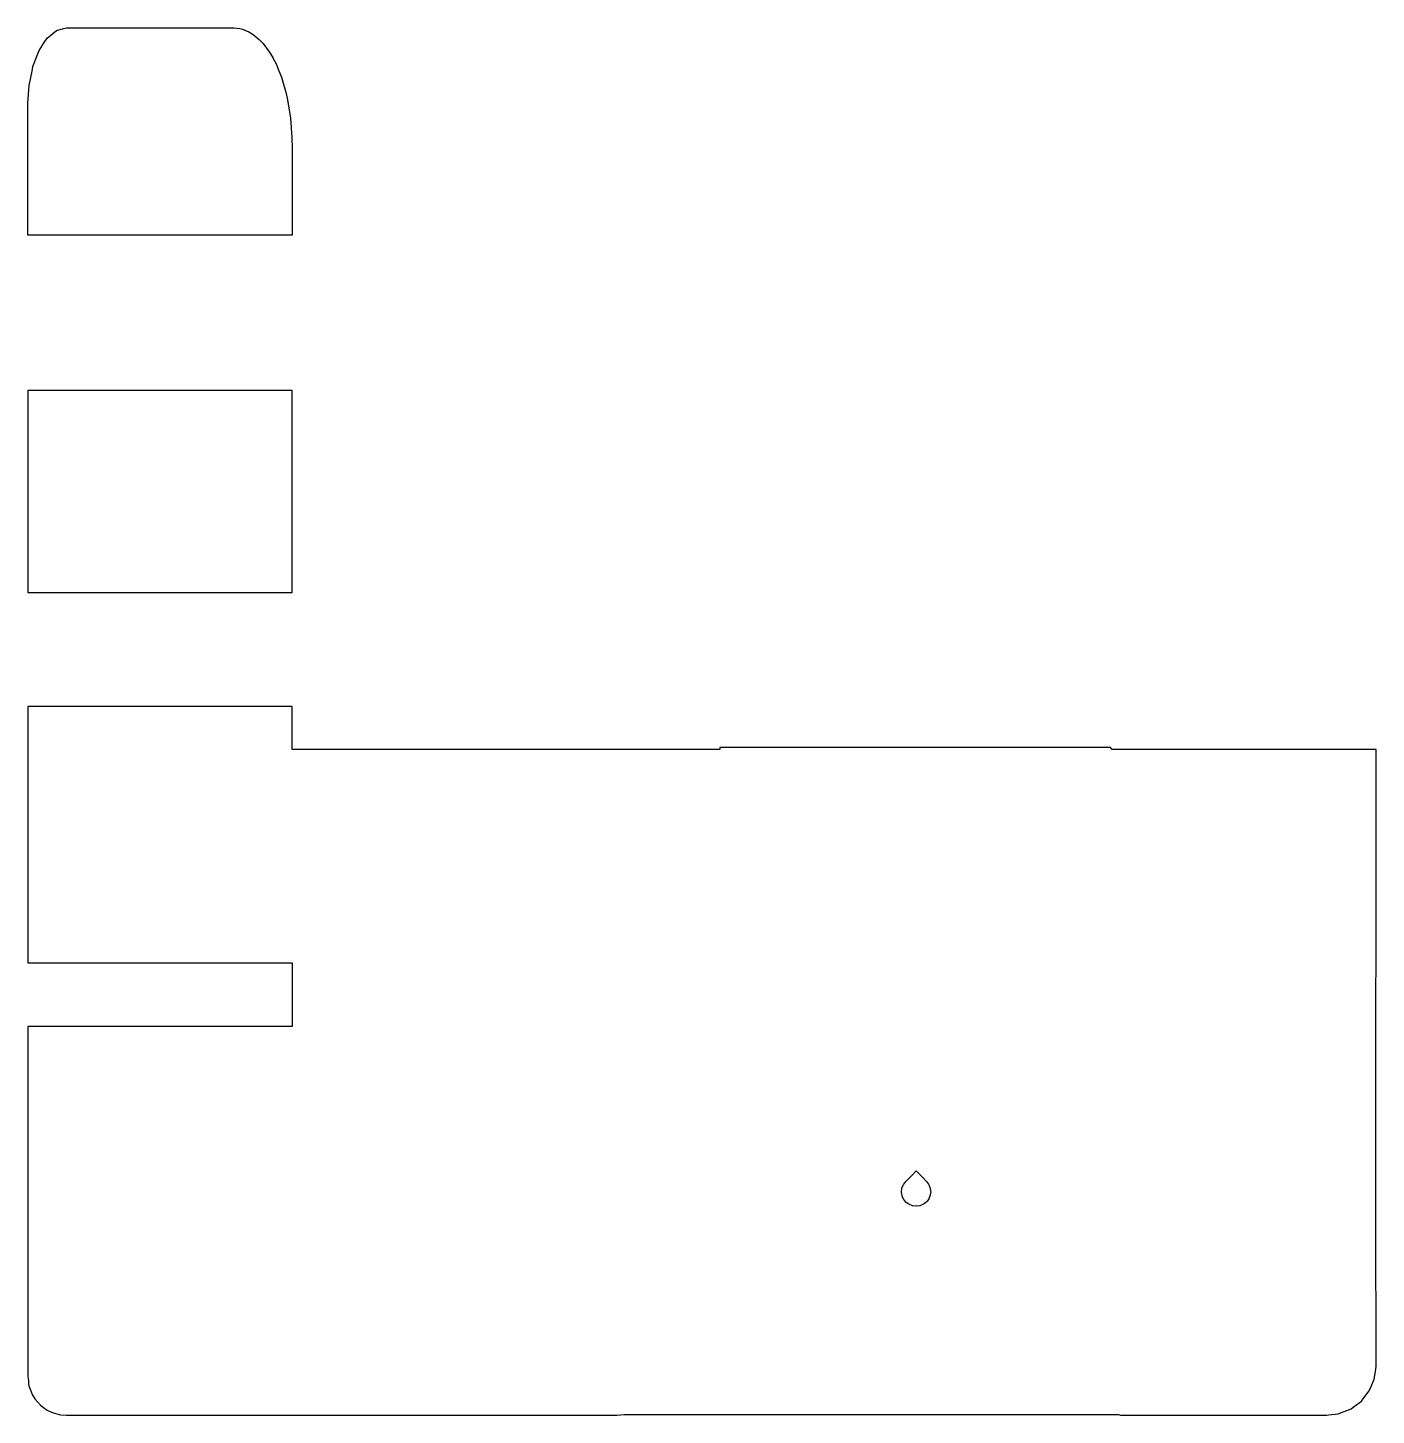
# Model space of a CAD drawing. Header units: metres. Extents: x 2.4 to 71.8, y -16 to 55.4.
import ezdxf

# ---------------------------------------------------------------- set-up
doc = ezdxf.new("R2010")
doc.units = ezdxf.units.M

msp = doc.modelspace()

# ---------------------------------------------------------------- linework, layer by layer
for p, q in [((3.4, 54.849), (3.689, 55.089)), ((3.689, 55.089), (3.882, 55.249)), ((3.882, 55.249), (4.183, 55.328)), ((4.183, 55.328), (4.4, 55.385)), ((4.4, 55.385), (11.176, 55.385)), ((11.176, 55.385), (13, 55.385)), ((13, 55.385), (13.309, 55.344)), ((13.309, 55.344), (13.449, 55.313)), ((13.449, 55.313), (13.573, 55.261)), ((13.573, 55.261), (13.78, 55.179)), ((13.78, 55.179), (13.991, 55.034)), ((13.991, 55.034), (14.297, 54.782)), ((2.986, 54.214), (3.25, 54.619)), ((3.25, 54.619), (3.4, 54.849)), ((14.297, 54.782), (14.505, 54.575)), ((14.505, 54.575), (14.813, 54.138)), ((2.668, 53.385), (2.888, 53.958)), ((2.888, 53.958), (2.986, 54.214)), ((14.813, 54.138), (15.002, 53.849)), ((15.002, 53.849), (15.006, 53.843)), ((15.006, 53.843), (15.172, 53.523)), ((2.468, 52.42), (2.619, 53.15)), ((2.619, 53.15), (2.668, 53.385)), ((15.172, 53.523), (15.32, 53.169)), ((15.32, 53.169), (15.449, 52.836)), ((15.449, 52.836), (15.695, 52.01)), ((2.407, 51.499), (2.468, 52.42)), ((2.4, 51.385), (2.407, 51.499)), ((15.695, 52.01), (15.766, 51.671)), ((15.766, 51.671), (15.924, 50.725)), ((2.4, 50.717), (2.4, 51.385)), ((2.4, 50.005), (2.4, 50.717)), ((15.924, 50.725), (15.977, 49.734)), ((2.4, 49.247), (2.4, 50.005)), ((15.977, 49.734), (15.992, 49.526)), ((15.992, 49.526), (16, 49.385)), ((16, 49.385), (16, 48.479)), ((16, 49.385), (16, 49.385)), ((2.4, 48.789), (2.4, 49.247)), ((2.4, 45.385), (2.4, 48.789)), ((16, 48.479), (16, 47.741)), ((16, 47.741), (16, 45.385)), ((2.4, 45.016), (2.4, 45.385)), ((2.4, 44.72), (2.4, 45.016)), ((16, 45.385), (16, 44.72)), ((3.444, 44.72), (2.4, 44.72)), ((16, 44.72), (3.444, 44.72)), ((14.956, 36.725), (2.4, 36.725)), ((2.4, 36.725), (2.4, 36.362)), ((16, 36.725), (14.956, 36.725)), ((16, 36.06), (16, 36.725)), ((2.4, 36.362), (2.4, 36.06)), ((2.4, 36.06), (2.4, 32.169)), ((16, 34.73), (16, 36.06)), ((16, 29.132), (16, 34.73)), ((2.4, 32.169), (2.4, 29.132)), ((2.4, 29.132), (2.4, 27.883)), ((16, 26.333), (16, 29.132)), ((2.4, 27.883), (2.4, 26.333)), ((2.4, 26.333), (11.604, 26.333)), ((11.604, 26.333), (16, 26.333)), ((16, 26.333), (16, 26.333)), ((6.796, 20.471), (2.4, 20.471)), ((2.4, 20.471), (2.4, 17.814)), ((16, 20.471), (6.796, 20.471)), ((16, 19.964), (16, 20.471)), ((16, 18.872), (16, 19.964)), ((16, 18.394), (16, 18.872)), ((16, 18.26), (16, 18.394)), ((16, 18.394), (16, 18.394)), ((26.779, 18.26), (16, 18.26)), ((32.244, 18.26), (26.779, 18.26)), ((38, 18.26), (32.244, 18.26)), ((57.525, 18.363), (38, 18.363)), ((38, 18.363), (38, 18.26)), ((58.1, 18.363), (57.525, 18.363)), ((58.192, 18.26), (58.1, 18.363)), ((66.886, 18.26), (58.192, 18.26)), ((71.571, 18.26), (66.886, 18.26)), ((71.772, 18.26), (71.571, 18.26)), ((71.772, 17.451), (71.772, 18.26)), ((2.4, 17.814), (2.4, 13.801)), ((71.746, -4.401), (71.772, 17.451)), ((2.4, 13.801), (2.4, 13.522)), ((2.4, 13.522), (2.4, 13.192)), ((2.4, 13.192), (2.4, 12.85)), ((2.4, 12.85), (2.4, 12.538)), ((2.4, 12.538), (2.4, 9.502)), ((2.4, 9.502), (2.4, 9.326)), ((2.4, 9.326), (2.4, 9.174)), ((2.4, 9.174), (2.4, 9.059)), ((2.4, 9.059), (2.4, 8.982)), ((2.4, 8.982), (2.4, 7.28)), ((2.4, 7.28), (11.604, 7.28)), ((11.604, 7.28), (16, 7.28)), ((16, 7.28), (16, 4.349)), ((16, 4.349), (16, 4.226)), ((11.591, 4), (2.4, 4)), ((2.4, 4), (2.4, -2.732)), ((16, 4), (11.591, 4)), ((16, 4.226), (16, 4)), ((2.4, -2.732), (2.4, -11.696)), ((47.873, -3.658), (48.1, -3.426)), ((48.1, -3.426), (48.409, -3.741)), ((47.374, -4.31), (47.436, -4.156)), ((47.436, -4.156), (47.447, -4.129)), ((47.447, -4.129), (47.465, -4.105)), ((47.465, -4.105), (47.564, -3.973)), ((47.564, -3.973), (47.873, -3.658)), ((48.409, -3.741), (48.636, -3.973)), ((48.636, -3.973), (48.735, -4.105)), ((48.735, -4.105), (48.753, -4.129)), ((48.753, -4.129), (48.815, -4.282)), ((48.815, -4.282), (48.826, -4.31)), ((47.35, -4.503), (47.37, -4.339)), ((47.354, -4.532), (47.35, -4.503)), ((47.377, -4.696), (47.354, -4.532)), ((47.37, -4.339), (47.374, -4.31)), ((47.388, -4.724), (47.377, -4.696)), ((47.452, -4.876), (47.388, -4.724)), ((47.47, -4.899), (47.452, -4.876)), ((47.572, -5.03), (47.47, -4.899)), ((48.748, -4.876), (48.647, -5.006)), ((48.759, -4.848), (48.748, -4.876)), ((48.823, -4.696), (48.759, -4.848)), ((48.827, -4.667), (48.823, -4.696)), ((48.826, -4.31), (48.846, -4.473)), ((48.85, -4.503), (48.827, -4.667)), ((48.846, -4.473), (48.85, -4.503)), ((48.85, -4.503), (48.85, -4.503)), ((71.753, -5.704), (71.746, -4.401)), ((47.595, -5.048), (47.572, -5.03)), ((47.727, -5.148), (47.595, -5.048)), ((47.754, -5.159), (47.727, -5.148)), ((47.907, -5.222), (47.754, -5.159)), ((47.936, -5.226), (47.907, -5.222)), ((48.1, -5.248), (47.936, -5.226)), ((48.129, -5.244), (48.1, -5.248)), ((48.293, -5.222), (48.129, -5.244)), ((48.321, -5.211), (48.293, -5.222)), ((48.473, -5.148), (48.321, -5.211)), ((48.497, -5.13), (48.473, -5.148)), ((48.628, -5.03), (48.497, -5.13)), ((48.647, -5.006), (48.628, -5.03)), ((71.763, -13.5), (71.753, -5.704)), ((2.4, -11.696), (2.4, -11.809)), ((2.4, -11.809), (2.4, -12.238)), ((2.4, -12.238), (2.4, -13.994)), ((71.73, -13.749), (71.763, -13.5)), ((2.4, -13.994), (2.4, -14)), ((2.4, -14), (2.415, -14.113)), ((2.415, -14.113), (2.43, -14.227)), ((2.43, -14.227), (2.438, -14.359)), ((71.503, -14.527), (71.664, -14.147)), ((71.664, -14.147), (71.73, -13.749)), ((2.438, -14.359), (2.461, -14.49)), ((2.461, -14.49), (2.552, -14.738)), ((2.552, -14.738), (2.635, -14.939)), ((2.635, -14.939), (2.769, -15.148)), ((71.127, -15.112), (71.409, -14.75)), ((71.409, -14.75), (71.503, -14.527)), ((2.769, -15.148), (2.897, -15.315)), ((2.897, -15.315), (3.056, -15.479)), ((3.056, -15.479), (3.216, -15.602)), ((3.216, -15.602), (3.402, -15.733)), ((69.896, -15.901), (70.477, -15.665)), ((70.477, -15.665), (70.582, -15.586)), ((70.582, -15.586), (71.005, -15.268)), ((71.005, -15.268), (71.127, -15.112)), ((3.402, -15.733), (3.62, -15.833)), ((3.62, -15.833), (3.782, -15.9)), ((3.782, -15.9), (4.011, -15.96)), ((4.011, -15.96), (4.098, -15.974)), ((4.098, -15.974), (4.4, -16)), ((4.4, -16), (7.419, -16)), ((7.419, -16), (25.449, -16)), ((25.449, -16), (32.432, -16)), ((32.432, -16), (32.672, -16)), ((32.672, -16), (32.7, -16)), ((32.7, -16), (33.082, -15.962)), ((33.082, -15.962), (34.813, -15.968)), ((34.813, -15.968), (40.03, -15.963)), ((40.03, -15.963), (54.081, -15.963)), ((54.081, -15.963), (58.506, -15.957)), ((58.506, -15.957), (58.611, -15.988)), ((58.611, -15.988), (58.675, -15.995)), ((58.675, -15.995), (58.676, -15.995)), ((58.676, -15.995), (58.677, -15.995)), ((58.677, -15.995), (58.677, -15.995)), ((58.677, -15.995), (58.677, -15.995)), ((58.677, -15.995), (58.716, -15.997)), ((58.716, -15.997), (62.057, -15.997)), ((62.057, -15.997), (64.418, -15.995)), ((64.418, -15.995), (69.223, -15.991)), ((69.223, -15.991), (69.316, -15.981)), ((69.316, -15.981), (69.657, -15.942)), ((69.657, -15.942), (69.821, -15.92)), ((69.821, -15.92), (69.863, -15.915)), ((69.863, -15.915), (69.896, -15.901))]:
    msp.add_line(p, q)

doc.saveas('drawing.dxf')
